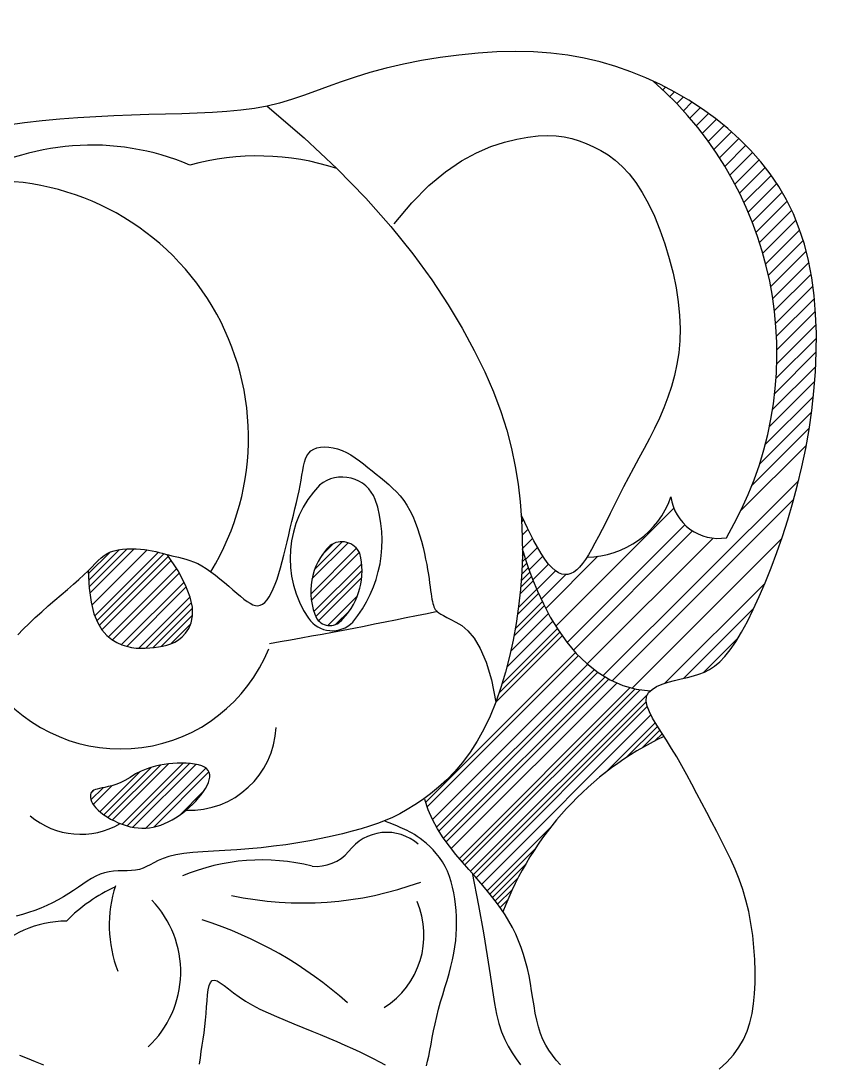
# Model space of a CAD drawing. Header units: inches. Extents: x 4.1 to 46.6, y 13.1 to 37.9.
# Drawn here: x 35.1277 to 35.322, y 14.6649 to 14.9107 of the extents above; entities that cross this region are included whole.
import ezdxf

# ---------------------------------------------------------------- set-up
doc = ezdxf.new("R2010")
doc.units = ezdxf.units.IN
doc.header["$MEASUREMENT"] = 0
doc.layers.add('02', color=2, linetype='Continuous')
doc.layers.add('4', color=4, linetype='Continuous')

msp = doc.modelspace()

# ---------------------------------------------------------------- linework, layer by layer
at = {"layer": '02'}
for p, q in [((35.27730981462403, 14.8959786431706), (35.27746517087101, 14.89613399928661)), ((35.2790177691891, 14.894419764275), (35.27965302641272, 14.89505502149862)), ((35.28068136229879, 14.89281652404046), (35.28180045929506, 14.89393562110948)), ((35.28230066077552, 14.89116898917294), (35.28386592158816, 14.89273425007289)), ((35.28387563318714, 14.8894771284586), (35.28589743437945, 14.89149892940353)), ((35.2854061507783, 14.88774081254545), (35.2878752457141, 14.8902099074667)), ((35.28689198397799, 14.8859598124009), (35.28978952804349, 14.88885735651005)), ((35.28833280170105, 14.88413379683792), (35.29167137194193, 14.88747236718067)), ((35.28972816692433, 14.88226232865876), (35.29347877173453, 14.8860129334835)), ((35.29107753109886, 14.88034485960546), (35.29524063474267, 14.88450796326382)), ((35.29238022879466, 14.87838072392791), (35.29695966599277, 14.88296016118423)), ((35.29363546838752, 14.87636913017653), (35.29859531220748, 14.88132897398194)), ((35.29484232274584, 14.87430915119061), (35.30019200119889, 14.87965882974553)), ((35.29599971689052, 14.8721997119765), (35.30172152972548, 14.87792152497153)), ((35.29710641309387, 14.87003957490836), (35.30317425952992, 14.87610742146083)), ((35.29816099341727, 14.86782732191663), (35.30457920084476, 14.87424552940232)), ((35.29916183759227, 14.8655613328929), (35.30589311911493, 14.87229261421183)), ((35.30010709764204, 14.86323975951112), (35.30713075577981, 14.87026341761979)), ((35.30099466481946, 14.86086049335885), (35.30831097384683, 14.86817680248808)), ((35.30182213165565, 14.85842112698177), (35.30938228794142, 14.8659812830347)), ((35.30258674376412, 14.85591890570234), (35.31037284891821, 14.86370501088553)), ((35.30328533930472, 14.85335066794235), (35.31129689483672, 14.86136222347435)), ((35.30391427494354, 14.85071277010596), (35.31210138245254, 14.85889987767317)), ((35.30446932969383, 14.84800099151201), (35.31281607287704, 14.85634773481164)), ((35.30494558337844, 14.845210412027), (35.31345690988704, 14.85372173849195)), ((35.30533725737362, 14.8423352527216), (35.31397617391079, 14.8509741691569)), ((35.30563750273316, 14.83936866467869), (35.31440088191769, 14.84813204380501)), ((35.30583811520367, 14.83630244389227), (35.31475208529039, 14.84521641394989)), ((35.30592914267211, 14.83312663781274), (35.31499886574923, 14.84219636088986)), ((35.30589832683793, 14.82982898877984), (35.31514473601013, 14.83907539796659)), ((35.30573029389373, 14.82639412247685), (35.3152152939397, 14.83587912255192)), ((35.30540532704211, 14.82280232229553), (35.31520324472106, 14.83260024003269)), ((35.30489743446699, 14.81902759647804), (35.31506553517423, 14.82919569712707)), ((35.30417113440811, 14.81503446308946), (35.31484145011521, 14.82570477865105)), ((35.30317572892412, 14.81077222407206), (35.31452287981986, 14.82211937508422)), ((35.30183414199158, 14.80616380392624), (35.31409967357061, 14.81842933549072)), ((35.30001823270462, 14.8010810613387), (35.3135461147572, 14.81460894346404)), ((35.2974825996603, 14.79527859489193), (35.31285561776488, 14.81065161312748)), ((35.26499038391515, 14.75625271245829), (35.31105288762367, 14.80231521621048)), ((35.28091182854726, 14.79830882369882), (35.28094965887024, 14.79834665421098)), ((35.25379787354498, 14.76792803549782), (35.28162950688741, 14.79575966873839)), ((35.26706362950384, 14.75505912486281), (35.30991093760124, 14.79790643300388)), ((35.24576657839819, 14.79256507366248), (35.24620607627324, 14.79300457145021)), ((35.24588950459614, 14.78942116645797), (35.24725323511987, 14.79078489708357)), ((35.25646938748426, 14.76406588282137), (35.28423803967192, 14.79183453481986)), ((35.24591288824334, 14.78617771681914), (35.24834396566033, 14.78860879429434)), ((35.25796931601829, 14.7622989779384), (35.28606033177815, 14.79038999366916)), ((35.26121869559168, 14.75901469085241), (35.29089655137389, 14.78869254667828)), ((35.27183645769722, 14.75329828642592), (35.30703359601787, 14.78849542467382)), ((35.1436864134553, 14.7786894085339), (35.15098821061432, 14.78599120562015)), ((35.14376587506152, 14.77713545342434), (35.15280841772213, 14.78617799625957)), ((35.14395093234955, 14.77568709412757), (35.15445099437378, 14.78618715610813)), ((35.14442416016712, 14.77289348852813), (35.15744886097266, 14.78591818934823)), ((35.19604446638144, 14.77551129485531), (35.20683450476966, 14.78630133328719)), ((35.19632504476934, 14.77905870661656), (35.20486039544224, 14.78759405720215)), ((35.19696872114903, 14.78133579975568), (35.20346893176205, 14.78783601020863)), ((35.19876550945222, 14.78476600467278), (35.20139625684126, 14.78739675203272)), ((35.24591313131853, 14.78595634109391), (35.24594253107674, 14.78598574085212)), ((35.24666277753889, 14.78366077272679), (35.24948633454508, 14.78648432980575)), ((35.14360695184908, 14.7802433636289), (35.14875829444966, 14.78539470622949)), ((35.14515237246408, 14.77035486767003), (35.16015362336069, 14.7853561183629)), ((35.14562476954191, 14.76919384804663), (35.16144280244364, 14.78501188096292)), ((35.14618163361914, 14.76811729534987), (35.16245668327204, 14.78439234510464)), ((35.1467982501886, 14.76710049537818), (35.1631104731164, 14.78341271814591)), ((35.19617836914725, 14.77401178100721), (35.20750589125558, 14.78533930307188)), ((35.24585355368211, 14.78306833640548), (35.24661068540766, 14.78382546800006)), ((35.24590643557488, 14.78453543181698), (35.24627086209833, 14.78489985825312)), ((35.24750161465957, 14.78123277648868), (35.25072225641227, 14.7844534182996)), ((35.2514407855156, 14.77210461411326), (35.26373904167443, 14.78440287024299)), ((35.14837779818802, 14.76541320987329), (35.16441805233947, 14.78145346424302)), ((35.19679620155833, 14.77136278010315), (35.20806553183823, 14.78263211042671)), ((35.19724418191939, 14.7701773438503), (35.20814880278661, 14.781081964572)), ((35.24572770825355, 14.78011406372119), (35.24732761193766, 14.78171396759447)), ((35.24580067178934, 14.78160124099398), (35.24696730768076, 14.7827678768272)), ((35.24839413181647, 14.77885846038865), (35.25209678864806, 14.782561117293)), ((35.24934758866905, 14.77654508379513), (35.25376585048392, 14.78096334577006)), ((35.14929898191943, 14.76470097700534), (35.16503228169634, 14.78043427678225)), ((35.1978816447477, 14.76918138983186), (35.20806958541974, 14.77936933069308)), ((35.24535452124431, 14.7754982360539), (35.24848770598649, 14.77863142086884)), ((35.24550658480032, 14.7770645132014), (35.24809247084661, 14.77965039937866)), ((35.24561714652694, 14.77858928846129), (35.24770797618433, 14.78068011807503)), ((35.25036569304532, 14.77429635492902), (35.25611582157902, 14.78004648352092)), ((35.15144574122272, 14.76358090312445), (35.1661732191383, 14.77830838087997)), ((35.15266789511546, 14.76316964024321), (35.16670459850459, 14.77720634358869)), ((35.2450016272883, 14.77231691491491), (35.2493132095947, 14.77662849741049)), ((35.27952919077828, 14.75445735283305), (35.30312087542146, 14.77804903733071)), ((35.15550933048829, 14.76274424228635), (35.16761588763214, 14.77485079941565)), ((35.15714609405725, 14.76274758908133), (35.16791658957257, 14.77351808468396)), ((35.20008180282778, 14.76811471466957), (35.20704851338408, 14.77508142522587)), ((35.24423509758665, 14.76730774465708), (35.25063622479095, 14.77370887171586)), ((35.24476348647616, 14.77066456072956), (35.24974442288979, 14.77564549714319)), ((35.15892699097051, 14.76289506936613), (35.16816667156994, 14.77213475015472)), ((35.20197253247491, 14.76837202763003), (35.2051738858386, 14.77157338102282)), ((35.24392483981094, 14.76558327333354), (35.25109956149711, 14.77275799488874)), ((35.28398061396322, 14.75564194267375), (35.30050357912435, 14.77216490767481)), ((35.16081521745539, 14.76314987919344), (35.16819800987608, 14.77053267174509)), ((35.24226937831148, 14.75827095745356), (35.25309338529362, 14.76909496459578)), ((35.24318470798201, 14.76201471429252), (35.25206992418273, 14.7708999305078)), ((35.16301910129144, 14.76372034647378), (35.16774249185576, 14.76844373709631)), ((35.24042354586302, 14.75218248446348), (35.25472886969104, 14.76648780830604)), ((35.24112399683102, 14.75429714886289), (35.25415813635803, 14.76733128852087)), ((35.23965928416467, 14.75000400904267), (35.25531726322836, 14.76566198813547)), ((35.28860798912822, 14.75700248436354), (35.29673486963614, 14.76512936497332)), ((35.22314777124441, 14.72642142832504), (35.2584541683714, 14.76172782545203)), ((35.22348456309876, 14.72534400679163), (35.25915108450457, 14.76101052800826)), ((35.22470685925103, 14.72232366219854), (35.26131881183713, 14.75893561487195)), ((35.22570418768331, 14.72049256357881), (35.26289907974891, 14.75768745557165)), ((35.22623550674646, 14.71960966907958), (35.26368921358838, 14.75706337590694)), ((35.22735229988351, 14.7178980350773), (35.26543424922741, 14.75597998434845)), ((35.22795097592055, 14.71708249758106), (35.2663102277252, 14.75544174921109)), ((35.22916975795991, 14.7154728524811), (35.26823396088324, 14.75453705536077)), ((35.23108564286261, 14.71314609650748), (35.27136953260518, 14.75342998625004)), ((35.23173607971287, 14.7123823197808), (35.27247261364712, 14.75311885381692)), ((35.232395011622, 14.71162703812755), (35.27369393517031, 14.75292596166131)), ((35.23371444145917, 14.71011804102912), (35.27547168933555, 14.75187528878908)), ((35.23437370119385, 14.70936308701224), (35.27512165314286, 14.75011103904857)), ((35.23503075020156, 14.70860592260309), (35.27537147041178, 14.748946642726)), ((35.23633577760077, 14.70708252274656), (35.27623022223591, 14.74697696741081)), ((35.26534929561197, 14.73326761383672), (35.27724628119498, 14.74516459940518)), ((35.27041237584083, 14.73691648034313), (35.27778086594074, 14.74428497044304)), ((35.274124346131, 14.73921423712912), (35.27832973810612, 14.74341962908969)), ((35.27725715461887, 14.74093283195274), (35.27888067827328, 14.74255635560715)), ((35.14724218814402, 14.72344218337551), (35.15839057291626, 14.7345905681332)), ((35.14823965534336, 14.72280623396094), (35.16060429221719, 14.73517087077656)), ((35.1492918312247, 14.7222249930974), (35.16253474347062, 14.73546790543063)), ((35.15155791693135, 14.72122424544526), (35.16594474079787, 14.73561106929722)), ((35.15279295217945, 14.72082586394848), (35.16749823481544, 14.73553114667178)), ((35.15411522534444, 14.7205147204268), (35.16893786533504, 14.73533736057746)), ((35.15716526183999, 14.72029792379638), (35.17131949464559, 14.73445215658743)), ((35.14631991290256, 14.72415332463155), (35.15572870142526, 14.73356211331432)), ((35.15905103754952, 14.72055028264461), (35.17205797104864, 14.73355721627471)), ((35.14423841556302, 14.72697207732293), (35.14709605338751, 14.72982971532204)), ((35.14476877885639, 14.7258690241188), (35.14921233818635, 14.73031258328868)), ((35.14430083466462, 14.72866791322761), (35.14473639653764, 14.72910347508608)), ((35.16506997162244, 14.72330238350427), (35.17085926017492, 14.72909167192578)), ((35.23762195782504, 14.70554027584607), (35.25259465995944, 14.72051297802412)), ((35.23825429744787, 14.70475840189195), (35.24894579329296, 14.71544989794078)), ((35.23888014202706, 14.70397003302518), (35.24664803656518, 14.71173792760695)), ((35.23949554135791, 14.7031712188082), (35.24492944187253, 14.70860511922095)), ((35.24009968006752, 14.70236114389721), (35.24355749917916, 14.70581896308162)), ((35.24069367481164, 14.7015409250935), (35.24242426098093, 14.70327151116092)), ((35.24126863215818, 14.700701668834), (35.24146903694376, 14.70090207357592))]:
    msp.add_line(p, q, dxfattribs=at)
for points in [[(35.29231362758904, 14.66346459008222), (35.29412926190301, 14.66512756674368), (35.29568266162417, 14.66683809162808), (35.2969814056228, 14.66860676467062), (35.29804732153892, 14.67044812291445), (35.2989022367797, 14.67237670338821), (35.29956797945081, 14.67440704313507), (35.30006637672662, 14.67655367919818), (35.30041925671279, 14.67883114859163), (35.3006484468165, 14.68125398837313), (35.30077183355345, 14.68382825563188), (35.30079153917498, 14.68652608771393), (35.30070574457525, 14.68931114201135), (35.30051263088129, 14.69214707593077), (35.30021037898726, 14.6949975468788), (35.29979717002018, 14.69782621224752), (35.29927118487424, 14.70059672945812), (35.29863060444362, 14.7032727558881), (35.29787633863046, 14.70582733746145), (35.29702021034203, 14.70827107409881), (35.29607677149355, 14.71062395423818), (35.29506057400025, 14.71290596631755), (35.29398616931169, 14.71513709876038), (35.29286810911029, 14.71733734001922), (35.29172094577692, 14.7195266785175), (35.29055923052832, 14.72172510270778), (35.2893947867374, 14.72394684674967), (35.2882285240735, 14.72618312786384), (35.2870586234308, 14.72841940900711), (35.28588326593629, 14.73064115312176), (35.28470063248417, 14.73283382317917), (35.28350890443429, 14.73498288212162), (35.28230626221514, 14.73707379290594), (35.28109088741942, 14.7390920185035), (35.27986975262641, 14.74102393040542), (35.27868499715581, 14.74285953441452), (35.27758755224525, 14.74458974488246), (35.27662834913238, 14.74620547614635), (35.275858318822, 14.74769764257238), (35.27532839231893, 14.74905715849767), (35.27508950109362, 14.75027493825931), (35.27519257615089, 14.75134189623808), (35.27566975231051, 14.75225379244242), (35.27647798128194, 14.75302576962443), (35.27755541742548, 14.75367781623666), (35.27884021626554, 14.75422992070256), (35.28027053262807, 14.75470207147467), (35.28178452157184, 14.75511425694734), (35.28332033815562, 14.75548646560222), (35.28481613743818, 14.75583868584821), (35.28622371695704, 14.75619484323127), (35.28754944253481, 14.75659461175841), (35.28881332340418, 14.75708160254456), (35.29003536786652, 14.75769942669016), (35.29123558468885, 14.75849169531014), (35.29243398240536, 14.75950201951949), (35.2936505700159, 14.76077401043316), (35.29490535582184, 14.762351279137), (35.29621289150558, 14.7642659282765), (35.29756590134232, 14.76650402651743), (35.29895165275551, 14.76904013404149), (35.30035741270288, 14.77184881103043), (35.30177044860787, 14.7749046176514), (35.30317802742823, 14.77818211411526), (35.30456741682022, 14.78165586060371), (35.30592588374159, 14.78530041726939), (35.30724069538294, 14.7890927671588), (35.30849911893486, 14.7930195846466), (35.30968842182077, 14.79706996695771), (35.31079587099842, 14.80123301131701), (35.31180873389124, 14.80549781493486), (35.31271427745699, 14.80985347506524), (35.31349976935192, 14.81428908890397), (35.31415247630096, 14.81879375367592), (35.3146602717857, 14.8233529323525), (35.31501345515019, 14.82793755086189), (35.31520293109818, 14.83251490084971), (35.3152196050319, 14.83705227400518), (35.3150543818879, 14.84151696195935), (35.31469816706843, 14.84587625638691), (35.31414186551004, 14.850097448948), (35.31337638261496, 14.85414783131731), (35.31239474533825, 14.85800196366202), (35.31119846964023, 14.86166348023565), (35.30979119349971, 14.8651432838424), (35.30817655466265, 14.86845227724283), (35.30635819157354, 14.87160136322658), (35.30433974174551, 14.87460144458331), (35.30212484315737, 14.87746342407357), (35.29971713402077, 14.88019820450157), (35.29712237410016, 14.88281366006871), (35.29435481216527, 14.88530555081255), (35.29143081900432, 14.88766660822606), (35.2883667651727, 14.8898895637731), (35.28517902145862, 14.89196714891753), (35.28188395841747, 14.89389209513778), (35.27849794730312, 14.89565713392679), (35.27503735820531, 14.89725499674845), (35.27151401472977, 14.89867902079007), (35.2679215503554, 14.89992496608923), (35.26424905161142, 14.90098919839241), (35.26048560409575, 14.90186808344609), (35.25662029433764, 14.90255798701131), (35.25264220840066, 14.90305527481999), (35.24854043258122, 14.90335631261863), (35.24430405294291, 14.90345746616825), (35.23993337263121, 14.90335873545431), (35.23547356288648, 14.90307465753452), (35.23098101156532, 14.90262340367648), (35.22651210675716, 14.90202314517686), (35.22212323655143, 14.90129205333236), (35.21787078903756, 14.90044829942511), (35.213811152305, 14.89951005473725), (35.21000071444317, 14.89849549056547), (35.20647737050197, 14.89742429247875), (35.20320504453733, 14.89632220314983), (35.20012916709996, 14.89521647953828), (35.19719516943908, 14.8941343786037), (35.19434848233826, 14.89310315727656), (35.19153453658103, 14.89215007254555), (35.18869876341662, 14.8913023813557), (35.18578659362859, 14.89058734065205), (35.18275255283109, 14.8900237274693), (35.17958754642635, 14.88959639904082), (35.1762915739487, 14.88928173268963), (35.17286463609665, 14.88905610572423), (35.16930673217169, 14.88889589546764), (35.16561786240666, 14.88877747921382), (35.16179802703439, 14.88867723428578), (35.15784722558922, 14.88857153799202), (35.1537715216796, 14.88843949336027), (35.14960123101949, 14.88827110613514), (35.14537273339695, 14.88805910779505), (35.14112240813441, 14.88779622983296), (35.13688663455426, 14.88747520371274), (35.13270179221175, 14.8870887608837), (35.12860426042928, 14.88662963283881), (35.12463041829645, 14.88609055105647)], [(35.18578659362859, 14.89058734065205), (35.19450915876544, 14.88309470899279), (35.20222037673696, 14.8758564754435), (35.20900028237841, 14.86887990855488), (35.2149289100594, 14.8621722768485), (35.22008629461519, 14.85574084883141), (35.22455247088104, 14.84959289305428), (35.22840747322655, 14.84373567803872), (35.231731336487, 14.83817647230629), (35.2345965161617, 14.83291497300255), (35.23704515226885, 14.8279205917834), (35.23911180455937, 14.82315516891416), (35.24083103371552, 14.81858054466014), (35.24223740018672, 14.81415855930121), (35.2433654644224, 14.80985105310268), (35.24424978663913, 14.80561986632987), (35.24492492751918, 14.80142683924808), (35.24542059695116, 14.79724138351324), (35.24574710188202, 14.79306319628543), (35.24590989986203, 14.78889954607169), (35.24591444727733, 14.78475770140816), (35.24576620144538, 14.78064493084552), (35.24547061898514, 14.77656850287625), (35.24503315698124, 14.77253568605105), (35.24445927205264, 14.7685537488915), (35.2437538152258, 14.76463268562387), (35.24291921143188, 14.76079339322044), (35.24195727954387, 14.75705949438728), (35.24086983890041, 14.75345461177224), (35.23965870837449, 14.7500023680814), (35.23832570683911, 14.74672638597716), (35.23687265340007, 14.74365028815103), (35.23530136669754, 14.74079769727999), (35.23361730404898, 14.73818617893724), (35.23184047398857, 14.73580907031013), (35.22999452302932, 14.73365365151134), (35.22810309791706, 14.7317072026099), (35.22618984516478, 14.72995700373307), (35.22427841151833, 14.72839033493532), (35.22239244349069, 14.72699447634389), (35.22055558759487, 14.72575670802783), (35.2187823957461, 14.7246634015219), (35.21705104007154, 14.72369729409278), (35.21533059856623, 14.72284021447289), (35.21359014806106, 14.72207399133643), (35.21179876655108, 14.72138045341584), (35.20992553156569, 14.72074142939985), (35.20793952016859, 14.7201387479918), (35.20580981012202, 14.71955423792409), (35.20351427064045, 14.71897427070238), (35.20106593791164, 14.71840338917267), (35.19848663910992, 14.71785067893964), (35.19579820210814, 14.7173252256662), (35.19302245454631, 14.71683611501524), (35.19018122406445, 14.71639243259145), (35.18729633853539, 14.71600326405772), (35.18438962536632, 14.71567769504785), (35.18148533736124, 14.71541996555337), (35.17861742891139, 14.71521493279309), (35.17582227910637, 14.71504260834357), (35.17313626773424, 14.71488300378136), (35.17059577388457, 14.71471613069756), (35.16823717687979, 14.71452200063962), (35.16609685627512, 14.71428062519866), (35.16421119139298, 14.71397201593667), (35.16260291930988, 14.71358375579169), (35.16124020788587, 14.71313371324962), (35.1600775834336, 14.71264732808507), (35.15906957110158, 14.71215004014542), (35.15817069696962, 14.71166728924894), (35.1573354868847, 14.71122451519935), (35.15651846669383, 14.71084715785858), (35.15567416177831, 14.71056065700126), (35.15476679933957, 14.71038106397194), (35.15379941106542, 14.71028687607489), (35.15278472953244, 14.71024720206791), (35.15173548755004, 14.71023115078154), (35.15066441792763, 14.71020783098814), (35.14958425347461, 14.71014635147461), (35.14850772700041, 14.71001582105695), (35.14744757108159, 14.70978534849295), (35.1464124439913, 14.70943225555405), (35.14539470539196, 14.70896671568793), (35.14438264040976, 14.70840711538498), (35.14336453370518, 14.7077718410483), (35.14232867063723, 14.70707927911011), (35.1412633358664, 14.7063478160317), (35.14015681451886, 14.70559583823072), (35.13899739172078, 14.70484173215394), (35.13777660850204, 14.70410189954149), (35.13649903113722, 14.70338480327795), (35.13517248227029, 14.70269692157038), (35.13380478431239, 14.70204473264042), (35.13240375990748, 14.70143471468058), (35.13097723123386, 14.70087334588337), (35.12953302116833, 14.70036710447042), (35.12807895212202, 14.69992246861969), (35.12661691677525, 14.69954501688065)], [(35.21570798770293, 14.86280201288631), (35.21984906580067, 14.86775597544787), (35.22388716849267, 14.87181403363232), (35.22779777778081, 14.87507307138461), (35.23155637613266, 14.87762997269332), (35.23513844508446, 14.87958162148883), (35.23851946710377, 14.88102490173063), (35.24167492442533, 14.88205669739276), (35.24458029858536, 14.8827738924347), (35.24722106095172, 14.88325958206136), (35.24962263732917, 14.88354170660481), (35.25182044242277, 14.88363441762798), (35.2538498911704, 14.88355186670836), (35.25574639827713, 14.883308205438), (35.25754537844799, 14.88291758537983), (35.25928224638804, 14.88239415811134), (35.260992417268, 14.88175207521002), (35.26270395020723, 14.88099804960533), (35.26441548291362, 14.88010903960552), (35.26611829844072, 14.87905456488537), (35.26780367867789, 14.87780414511966), (35.26946290667868, 14.87632729995406), (35.2710872645653, 14.87459354906335), (35.27266803515843, 14.87257241210776), (35.27419650081313, 14.87023340876206), (35.27566230964615, 14.86756166171566), (35.2770485714241, 14.86460470577461), (35.27833676144249, 14.86142567880328), (35.27950835522964, 14.85808771863688), (35.28054482784822, 14.85465396312523), (35.28142765482656, 14.85118755010356), (35.28213831146016, 14.84775161743622), (35.28265827327735, 14.84440930294389), (35.28297391875415, 14.84121068149856), (35.28309124164983, 14.83815357591542), (35.2830211384385, 14.83522274601731), (35.28277450629278, 14.83240295165618), (35.28236224191963, 14.82967895266941), (35.28179524202599, 14.8270355088653), (35.28108440378449, 14.82445738009577), (35.28024062390207, 14.82192932619822), (35.27927661516472, 14.81943864701774), (35.2782123556058, 14.81698280251752), (35.2770696384064, 14.81456179272667), (35.27587025767892, 14.81217561760153), (35.27463600707009, 14.80982427715665), (35.27338868022665, 14.80750777139204), (35.27215007079533, 14.8052261003077), (35.27094197265572, 14.80297926387451), (35.26978236545577, 14.80076962071056), (35.26867397354684, 14.79860896378981), (35.26761570704869, 14.79651144471885), (35.26660647654674, 14.79449121506062), (35.26564519216075, 14.79256242642171), (35.2647307642433, 14.79073923037962), (35.26386210314698, 14.78903577852637), (35.26303811945721, 14.78746622243947), (35.26225663318067, 14.78604253654069), (35.26151110666572, 14.78476798658543), (35.26079391214765, 14.78364366117333), (35.26009742139607, 14.78267064886044), (35.25941400711193, 14.78185003824641), (35.25873604106485, 14.78118291790182), (35.25805589572295, 14.7806703764409), (35.25736594308867, 14.78031350241966), (35.25665973584867, 14.78011447300836), (35.25593554872788, 14.78007981973227), (35.25519283713541, 14.78021716265815), (35.25443105601474, 14.78053412188186), (35.25364966030932, 14.7810383174847), (35.25284810566112, 14.78173736956254), (35.25202584701358, 14.78263889819667), (35.25118233954302, 14.7837505234684), (35.25032104916639, 14.78506636502155), (35.2494614861603, 14.78652654063356), (35.24862717130921, 14.78805766761528), (35.24784162539757, 14.78958636330666), (35.24712836944266, 14.79103924500399), (35.24651092399611, 14.79234293003268), (35.24601281030803, 14.79342403573267), (35.24565754893004, 14.79420917940027)], [(35.12697765945225, 14.76586307476558), (35.12828699654668, 14.76720016524363), (35.12966966458364, 14.76857388394004), (35.13111987376354, 14.76996206115749), (35.13262813623763, 14.77134461566041), (35.13417016963243, 14.77270981995847), (35.13571799236118, 14.77404803506673), (35.1372436226043, 14.77534962197118), (35.13871907947353, 14.77660494167234), (35.14011638138211, 14.77780435515618), (35.1414075467433, 14.77893822339414), (35.14256459443598, 14.77999690741584), (35.14356967380039, 14.78097237469504), (35.14444545998006, 14.78186301872941), (35.14522475834704, 14.78266883951895), (35.14594037473901, 14.78338983707821), (35.1466251152265, 14.78402601137808), (35.14731178541436, 14.78457736244767), (35.14803319114029, 14.78504389028697), (35.14882213824197, 14.7854255948669), (35.14970242713346, 14.78572360075944), (35.15066183583579, 14.78594353072279), (35.15167913694634, 14.78609213205803), (35.15273310352816, 14.7861761520808), (35.15380250817864, 14.78620233807763), (35.15486612349517, 14.78617743736416), (35.15590272230796, 14.78610819725603), (35.1568910772144, 14.78600136505432), (35.15781542860671, 14.78586352742153), (35.1586818875908, 14.78570062839302), (35.15950203236892, 14.78551845136557), (35.16028744160897, 14.78532277972139), (35.16104969397887, 14.78511939688636), (35.16180036768085, 14.78491408621361), (35.16255104138284, 14.78471263111445), (35.16331329375274, 14.78452081500021), (35.16409709506436, 14.78434072628901), (35.16490598294652, 14.78415967362983), (35.16574188756525, 14.78396127075124), (35.16660673838808, 14.78372913132356), (35.16750246534824, 14.78344686907534), (35.16843099791325, 14.78309809767692), (35.16939426601633, 14.78266643085684), (35.17039419959067, 14.78213548231455), (35.17143015485956, 14.78149545239743), (35.17249119716465, 14.78076288804462), (35.17356381767198, 14.77996092288689), (35.17463450847893, 14.77911269052587), (35.17568976145006, 14.77824132454865), (35.17671606798424, 14.77736995857143), (35.17769991994604, 14.77652172619586), (35.17862780919998, 14.77571976103812), (35.17948960435345, 14.77498542954439), (35.18028868261493, 14.774333029568), (35.18103179816856, 14.77377509183592), (35.18172570519849, 14.773324147046), (35.18237715742319, 14.77299272589611), (35.18299290925964, 14.7727933591132), (35.18357971512481, 14.77273857738058), (35.18414432850435, 14.77284091143978), (35.18469237854472, 14.77310935767767), (35.18522499028361, 14.77353877529552), (35.18574216418668, 14.77412048918362), (35.18624390002108, 14.77484582426135), (35.18673019778683, 14.77570610540446), (35.18720105748392, 14.77669265751777), (35.18765647934518, 14.77779680550615), (35.18809646290495, 14.77900987425986), (35.18852133016802, 14.78032206414085), (35.1889326890628, 14.78171907726668), (35.1893324695225, 14.78318549122654), (35.1897226012475, 14.78470588362419), (35.19010501370533, 14.78626483203428), (35.19048163706205, 14.78784691404602), (35.19085440101802, 14.78943670723405), (35.19122523504078, 14.79101878921668), (35.19159494332737, 14.79257934405635), (35.19195982736304, 14.79411098185395), (35.19231506243116, 14.79560791922725), (35.19265582474648, 14.79706437276494), (35.19297728935956, 14.79847455908478), (35.19327463201947, 14.79983269477546), (35.19354302847526, 14.80113299644021), (35.19377765447601, 14.80236968068224), (35.19397802713095, 14.80353696411933), (35.1941610322497, 14.80462906332562), (35.19434789676919, 14.80564019491888), (35.19455984832487, 14.80656457545868), (35.19481811362087, 14.80739642157736), (35.19514392052545, 14.80812994984902), (35.19555849597558, 14.80875937686236), (35.19608306714102, 14.80927891923514), (35.1967322678934, 14.80968391809896), (35.19749435937732, 14.80997421278611), (35.19835100874073, 14.81015076723), (35.19928388313159, 14.81021454532041), (35.20027465016349, 14.81016651096164), (35.2013049769844, 14.81000762804345), (35.20235653120793, 14.80973886048472), (35.20341098021484, 14.80936117216064), (35.20445336812875, 14.80887793675814), (35.20548224767438, 14.80830216690541), (35.20649954878493, 14.80764928501324), (35.20750720116078, 14.80693471349244), (35.20850713473513, 14.8061738747538), (35.20950127874269, 14.80538219117901), (35.21049156358234, 14.80457508519342), (35.21147991848878, 14.80376797919329), (35.21246666523396, 14.8029709941375), (35.21344569294482, 14.80217304516285), (35.21440928281984, 14.80135774598333), (35.21534971535905, 14.80050871029838), (35.21625927222661, 14.79960955177834), (35.21713023392252, 14.79864388415175), (35.21795488164528, 14.7975953211035), (35.21872549612775, 14.79644747631849), (35.21943596672966, 14.79519055017321), (35.22008661522298, 14.79384108959224), (35.22067937107525, 14.79242222817723), (35.22121616398684, 14.79095709955894), (35.22169892389095, 14.7894688373099), (35.22212958048797, 14.78798057503176), (35.22251006324544, 14.78651544635526), (35.22284230256221, 14.78509658483839), (35.22312879042468, 14.78374350950347), (35.22337427099004, 14.78246128080812), (35.22358405093431, 14.78125134460155), (35.22376343739919, 14.78011514677658), (35.22391773729353, 14.77905413318243), (35.22405225706055, 14.77806974965373), (35.22417230360909, 14.77716344208332), (35.22428318384803, 14.77633665632041), (35.22438972226112, 14.77558971367128), (35.22449481339893, 14.7749184372415), (35.22460086938693, 14.77431752556462), (35.22471030258342, 14.77378167718874), (35.22482552488103, 14.77330559066198), (35.22494894863806, 14.77288396453244), (35.22508298597998, 14.77251149733369), (35.22523004926509, 14.77218288762836), (35.22539632969304, 14.77189090615596), (35.22560313476018, 14.77162061245057), (35.2258755515027, 14.77135513825218), (35.22623866649113, 14.77107761531537), (35.22671756676166, 14.77077117536559), (35.22733733888484, 14.77041895014284), (35.22812306989684, 14.7700040714017), (35.22909984613537, 14.76950967088218), (35.23027880295879, 14.76889804999977), (35.23161526691868, 14.76804818890108), (35.23305061335444, 14.76681823739367), (35.23452621737263, 14.76506634534329), (35.23598345361418, 14.76265066255749), (35.23736369765132, 14.75942933887294), (35.23860832412495, 14.75526052409717), (35.23965870837449, 14.7500023680814)], [(35.14356967380039, 14.78097237469504), (35.14377688538983, 14.77692013228537), (35.14424866919174, 14.77357777326418), (35.14494365958265, 14.77086782560676), (35.14582049187041, 14.76871281733205), (35.1468378008972, 14.76703527644444), (35.14795422127239, 14.76575773094831), (35.14912838807098, 14.76480270880441), (35.15031893613516, 14.76409273806079), (35.15149161747425, 14.76356006456357), (35.15264065323166, 14.76317580580238), (35.15376738195076, 14.76292079706494), (35.15487314217492, 14.76277587371172), (35.15595927221469, 14.7627218710741), (35.15702711014777, 14.76273962448343), (35.15807799498319, 14.76280996927111), (35.15911326503149, 14.76291374076849), (35.16013336616336, 14.76303890535658), (35.16113517542138, 14.76320195355678), (35.16211467764109, 14.76342650691098), (35.16306785765804, 14.76373618700476), (35.16399070007495, 14.76415461538003), (35.16487918972737, 14.7647054136078), (35.16572931121803, 14.76541220323), (35.16653704938247, 14.76629860583219), (35.16728117076448, 14.76739238920439), (35.16787157037064, 14.76873790614357), (35.16820092491574, 14.77038365569482), (35.16816191088176, 14.77237813685955), (35.16764720498352, 14.77476984871194), (35.16654948416866, 14.77760729026798), (35.16476142515197, 14.78093896057274), (35.16217570464826, 14.7848133586713)], [(35.1547497808165, 14.73311990686219), (35.15345824432328, 14.73223791382501), (35.15225419743686, 14.73154059626271), (35.15113727368183, 14.73100198987689), (35.15010710728123, 14.73059613042736), (35.1491633322253, 14.73029705360117), (35.14830558227143, 14.73007879515811), (35.14753349140986, 14.72991539081434), (35.14684669339798, 14.72978087628602), (35.14624433444581, 14.72965245665276), (35.14572360754713, 14.72952001437537), (35.1452812188468, 14.72937660126357), (35.14491387309275, 14.72921526914164), (35.14461827596418, 14.72902906983385), (35.14439113290749, 14.72881105512082), (35.14422914936907, 14.72855427685593), (35.14412903079531, 14.72825178681981), (35.14408894690453, 14.72789889196159), (35.14411292403705, 14.7274999196425), (35.14420645350359, 14.72706145237774), (35.14437502638205, 14.72659007263886), (35.14462413328468, 14.72609236294105), (35.14495926528937, 14.7255749057413), (35.1453859132412, 14.72504428356936), (35.14590956845089, 14.72450707891133), (35.14653242697707, 14.72397011804154), (35.14724350689679, 14.72344120244546), (35.14802853196628, 14.72292837738226), (35.14887322547614, 14.72243968812566), (35.14976331094979, 14.72198317996393), (35.15068451191067, 14.72156689814168), (35.15162255211501, 14.72119888793262), (35.15256315438776, 14.72088719461047), (35.15349466625369, 14.7206385835207), (35.15441592844903, 14.72045470028118), (35.15532840501285, 14.72033591061066), (35.15623356044992, 14.72028258018421), (35.15713285856648, 14.72029507470601), (35.15802776410013, 14.72037375989479), (35.15891974108993, 14.72051900142563), (35.15981025357499, 14.72073116501727), (35.1607000340405, 14.72100994590895), (35.16158688596218, 14.7213523576111), (35.16246788079619, 14.72175474315467), (35.16334008999868, 14.7222134456288), (35.16420058525867, 14.72272480804989), (35.16504643779948, 14.72328517347799), (35.1658747193101, 14.72389088497315), (35.16668250101387, 14.72453828558085), (35.16746600080981, 14.72522292602392), (35.16821801887593, 14.72593718769079), (35.16893050206593, 14.72667265957447), (35.16959539700068, 14.7274209307407), (35.1702046500682, 14.72817359021159), (35.17075020788937, 14.72892222703834), (35.17122401708505, 14.72965843022851), (35.17161802450894, 14.73037378884786), (35.17192429831951, 14.73106056235432), (35.17213539538673, 14.73171369199284), (35.17224399435102, 14.73232878941511), (35.17224277431845, 14.73290146633102), (35.17212441346376, 14.7334273343777), (35.17188159089304, 14.73390200523594), (35.17150698501385, 14.73432109061563), (35.17099327469944, 14.73468020213935), (35.17033808065347, 14.73497629240322), (35.16955879090122, 14.73521167744642), (35.16867773506559, 14.73539001420889), (35.1677172432351, 14.7355149596597), (35.16669964549831, 14.73559017072424), (35.16564727147809, 14.73561930435702), (35.16458245126299, 14.73560601748344), (35.1635275147087, 14.735553967058), (35.16249820279657, 14.73546473776972), (35.16148389914773, 14.73533162517291), (35.16046739944025, 14.73514585262913), (35.15943149818807, 14.73489864345632), (35.15835899083643, 14.73458122097239), (35.15723267189927, 14.73418480849526), (35.15603533705465, 14.73370062934285), (35.1547497808165, 14.73311990686219)], [(35.25489940160654, 14.6644791348563), (35.25391505231849, 14.66558205157802), (35.25300480161562, 14.66671871435122), (35.25217300855323, 14.66790327478251), (35.25142403125531, 14.66914988447846), (35.25076222901001, 14.67047269497292), (35.25019196040697, 14.67188585788702), (35.24971377003706, 14.67339826330593), (35.2493129474274, 14.67499775537457), (35.24897096787348, 14.67666691678918), (35.24866930643796, 14.67838833021691), (35.24838943888201, 14.68014457831035), (35.24811284026831, 14.68191824376575), (35.24782098612516, 14.68369190923571), (35.24749535174809, 14.68544815740191), (35.2471199549432, 14.68717265526815), (35.24668898449048, 14.68886340705379), (35.24619917074918, 14.69052150137307), (35.24564724477708, 14.69214802676746), (35.24502993786476, 14.69374407182207), (35.24434398060433, 14.69531072510748), (35.24358610405355, 14.69684907519425), (35.24275303927018, 14.69836021065297), (35.24184215270682, 14.69984712508907), (35.24085335355952, 14.70132043217476), (35.2397871868848, 14.70279265066077), (35.23864419727354, 14.70427629925419), (35.23742492978229, 14.70578389669121), (35.23612992900192, 14.70732796164978), (35.23475973998896, 14.70892101289522), (35.23331490756712, 14.71057556913459), (35.23180342271692, 14.71230324192314), (35.23026306151181, 14.71411201423783), (35.22873904548354, 14.71600896188923), (35.22727659662954, 14.71800116070247), (35.22592093741289, 14.72009568645902), (35.22471728913254, 14.72229961496945), (35.22371087425157, 14.72462002208798), (35.22294691430173, 14.72706398358153)], [(35.22331885915949, 14.66426867526483), (35.22359055412701, 14.66532768559867), (35.22385353168241, 14.66654018623106), (35.2241165092378, 14.66788549405922), (35.22438820443816, 14.66934292602403), (35.22467733446277, 14.67089179899361), (35.2249926169566, 14.67251142990884), (35.22534276933177, 14.6741811356815), (35.22573650900043, 14.6758802332088), (35.22617855823367, 14.67759039802062), (35.22665765664308, 14.67930273998812), (35.22715854869924, 14.68101072762969), (35.22766597887269, 14.68270782944913), (35.22816469140119, 14.68438751393572), (35.22863943098812, 14.68604324957872), (35.22907494187123, 14.6876685048965), (35.22945596828825, 14.68925674837832), (35.22977034250974, 14.69080344425041), (35.23001824567794, 14.69231203971598), (35.23020294720075, 14.69378797767152), (35.23032771602041, 14.69523670104266), (35.23039582131199, 14.69666365274046), (35.23041053178488, 14.69807427569052), (35.230375116847, 14.69947401281846), (35.23029284544057, 14.70086830700624), (35.23016571548536, 14.70226024261959), (35.22999063918135, 14.70364346953741), (35.22976325793891, 14.70500927913693), (35.22947921316839, 14.70634896272262), (35.2291341460473, 14.70765381162804), (35.228723697986, 14.70891511717221), (35.22824350992917, 14.71012417070327), (35.22768922305434, 14.71127226355478), (35.22705992978766, 14.71235195704961), (35.22636852429017, 14.71336089261334), (35.22563135220437, 14.7142979816463), (35.2248647584743, 14.71516213556336), (35.22408508850961, 14.71595226579396), (35.22330868771999, 14.71666728372387), (35.22255190128229, 14.71730610081162), (35.22183107437334, 14.71786762844298), (35.22115823153175, 14.71835278264647), (35.22052811427741, 14.71877049786147), (35.21993114279351, 14.71913171314103), (35.21935773749604, 14.71944736750905), (35.21879831903382, 14.71972840001857), (35.21824330782286, 14.71998574973717), (35.21768312427915, 14.72023035567421), (35.21710818905152, 14.72047315689727), (35.21651398103452, 14.72072185822347), (35.21591621303699, 14.72097122764265), (35.21533565657913, 14.72121279890874), (35.21479308364681, 14.72143810577566), (35.21430926529459, 14.7216386820119), (35.21390497304267, 14.72180606138594), (35.21360097887694, 14.72193177765169), (35.21341805361911, 14.7220073645631)], [(35.16978950348451, 14.66460849497983), (35.17001724794275, 14.66612217032983), (35.17024935099064, 14.66761189683624), (35.17047927451088, 14.6690874717506), (35.17070048085182, 14.67055869235358), (35.1709064314305, 14.67203535589673), (35.17109058836243, 14.67352725964614), (35.1712464132975, 14.67504420086792), (35.17137154556579, 14.6765863609808), (35.17148033265724, 14.67811545813041), (35.17159129881068, 14.67958359462958), (35.17172296919628, 14.68094287279112), (35.17189386828571, 14.68214539491331), (35.17212252078346, 14.68314326330895), (35.17242745116121, 14.68388858029087), (35.17282718435629, 14.68433344818644), (35.17333824715345, 14.68444593517509), (35.17396917535692, 14.68425797304829), (35.17472650685116, 14.68381745950777), (35.17561678021914, 14.68317229222615), (35.17664653334535, 14.68237036889062), (35.17782230434707, 14.68145958720291), (35.1791506311088, 14.68048784483566), (35.18063805198065, 14.67950303947604), (35.18228565661005, 14.6785443601448), (35.18407274099766, 14.67761616116789), (35.18597315267428, 14.67671408821937), (35.18796073893785, 14.6758337869442), (35.19000934778481, 14.67497090303099), (35.19209282651312, 14.67412108212469), (35.19418502288639, 14.67327996988482), (35.19625978420257, 14.67244321198544), (35.19829422740034, 14.67160754267119), (35.2002785449545, 14.67077405052718), (35.20220619921341, 14.6699449127091), (35.20407065136126, 14.66912230641632), (35.20586536397926, 14.66830840877541), (35.20758379825159, 14.66750539698572), (35.20921941675945, 14.66671544821751), (35.21076568091988, 14.6659407396119), (35.21221714226297, 14.66518526267194), (35.21357271137416, 14.66446026607176)], [(35.12739165398992, 14.66674193666134), (35.12923630994513, 14.66603018435584), (35.13112128448441, 14.66527162294827), (35.13303894937738, 14.66446734105287)]]:
    msp.add_lwpolyline(points, dxfattribs=at)
for points in [[(35.19813088552795, 14.80120816761795, 0.3549144933512099), (35.1955309313885, 14.76978055824751, 0.4710711851513353), (35.20593074445381, 14.76887149487905, 0.2605157442887234), (35.21126064673766, 14.79783164769927, 0.5050705040492074)], [(35.20359078577488, 14.76965069146994, 0.2606434102849882), (35.207620710989, 14.78510476464456, 0.4769641712465545), (35.20060084216996, 14.78692288932965, 0.3204615731086657), (35.1974808971095, 14.76965069146994, 0.5117750371435882)]]:
    msp.add_lwpolyline(points, format="xyb", close=True, dxfattribs=at)
for centre, radius, start, end in [((35.89505793565652, 13.95904638410596), 1.285343774213463, 39.63072977053973, 140.3692702294603), ((35.22073073630921, 14.83227382696808), 0.08520267443900431, 329.3088747522496, 48.87609103860003), ((35.14439082324273, 14.82220475966918), 0.05917420420818238, 66.95039234101074, 121.72733673272), ((35.18356410289883, 14.81870278319278), 0.06012155269788906, 71.92213155810212, 105.4388289472146), ((35.12070955840639, 14.81234226485416), 0.06065142316356701, 328.6227951703053, 97.0433743883984), ((35.26090062099277, 14.80546461674843), 0.02125214806202094, 270.6319767345383, 340.5736467342438), ((35.29211337297923, 14.799897603637), 0.01127093414193319, 187.6548307132444, 279.6318311147599), ((34.99497155767634, 15.86448409232711), 1.117146465803087, 279.862801761449, 281.9309872730195), ((35.15121908338509, 14.77658096257531), 0.03761684116253308, 217.0485297408969, 338.1925236189607), ((35.16748376974604, 14.7449386482231), 0.02041609235899261, 267.7507398145257, 357.5091418197592), ((35.31202857281781, 14.67383370084739), 0.07557344065053365, 115.681565875078, 159.2701980952239), ((35.14182120810031, 14.73735895719895), 0.01850207812940203, 229.8631966400221, 300.291085180177), ((35.21398301042385, 14.70804621863229), 0.01124400996386439, 48.79338574369078, 143.2125596359301), ((35.19732804914705, 14.72138988815007), 0.01011030546688911, 264.3922979456909, 319.1705418728156), ((35.18453643416754, 14.66432851474841), 0.04845900536162533, 75.90203812756303, 112.7213231320754), ((35.1941667223978, 14.78336798793046), 0.08071754114919455, 257.9650950573954, 290.1454163076914), ((35.16607250102564, 14.67116757117495), 0.03876704695509382, 114.5214835054465, 135.408088403417), ((35.17892742894358, 14.69747781659411), 0.03038605475269793, 162.2811702125348, 200.9953150866808), ((35.14110926391325, 14.6864428877498), 0.0242887074074513, 313.2680392952223, 43.86487088002687), ((35.20251832382522, 14.69503965242351), 0.02021179218432365, 302.3322895776589, 23.15196732982365), ((35.13874152784004, 14.67264397713464), 0.02574157729415793, 90.61437088053528, 136.6018328645029), ((35.14159015814542, 14.60836647286945), 0.09479740864350655, 48.26931458877038, 72.29086293527325)]:
    msp.add_arc(centre, radius, start, end, dxfattribs=at)
at = {"layer": '4'}
for points in [[(35.24591298999033, 14.78608510115467), (35.24617948026165, 14.78518877248738), (35.2466717766761, 14.78363232079304), (35.24738913813374, 14.78153400063914), (35.24833082306898, 14.7790120665932), (35.24949609038188, 14.77618477317904), (35.25088419850684, 14.77317037497872), (35.25249440611108, 14.77008712651608), (35.25432597186185, 14.76705328237316), (35.25637662216789, 14.76417515989036), (35.25863795370563, 14.76151132758699), (35.26110003112584, 14.75910841675526), (35.26375291907928, 14.75701305874557), (35.26658668221674, 14.75527188485015), (35.26959138472333, 14.75393152639029), (35.27275709148265, 14.75303861468732), (35.27607386667981, 14.75263978103343)], [(35.2341052921652, 14.70978598286914), (35.23559353050544, 14.70208117003952), (35.23675322850934, 14.69559230494363), (35.23764813311166, 14.6901767831487), (35.23834199054866, 14.68569200023652), (35.2388985477551, 14.68199535177431), (35.23938155120007, 14.67894423334386), (35.23985474735267, 14.6763960405124), (35.24038188291482, 14.67420816886173), (35.24101390053286, 14.67225570344184), (35.24175052802778, 14.67048448720474), (35.24257868916496, 14.6688580526143), (35.24348530747696, 14.66733993211986), (35.244457306962, 14.6658936581562), (35.24548161161832, 14.66448276318718)]]:
    msp.add_lwpolyline(points, dxfattribs=at)

doc.saveas('drawing.dxf')
